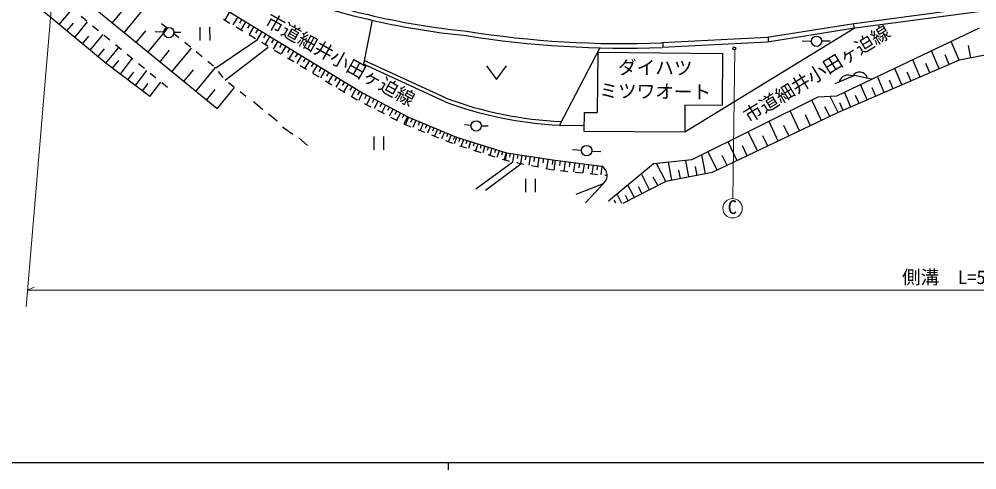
# Model space of a CAD drawing. Units: millimetres, scale not verified. Extents: x 40000 to 680000, y 20000 to 380000.
# Drawn here: x 110406 to 238943, y 204000 to 264522 of the extents above; entities that cross this region are included whole.
import ezdxf
from ezdxf.enums import TextEntityAlignment as Align

# ---------------------------------------------------------------- set-up
doc = ezdxf.new("R2010")
doc.units = ezdxf.units.MM
doc.header["$LTSCALE"] = 1000
for name, color, linetype, lineweight in [('M-BGD', 7, 'Continuous', 25), ('M-STR-HTXT', 7, 'Continuous', 13), ('M-TTL-BAND', 7, 'Continuous', 25)]:
    doc.layers.add(name, color=color, linetype=linetype, lineweight=lineweight)
doc.styles.add('ＭＳ ゴシック', font='')
doc.styles.get('ＭＳ ゴシック').set_extended_font_data('MS Gothic')

msp = doc.modelspace()

# ---------------------------------------------------------------- linework, layer by layer
at = {"layer": 'M-BGD'}
for p, q in [((270714, 270324), (222158, 263856)), ((270793, 269730), (222237, 263261)), ((115785, 263801), (117503, 265875)), ((119498, 264233), (118726, 264869)), ((122906, 263976), (124208, 265568)), ((124500, 262673), (127107, 265861)), ((138658, 265513), (137994, 264422)), ((139748, 264848), (139086, 263762)), ((116825, 262939), (117686, 263978)), ((117866, 262078), (119589, 264158)), ((121042, 262962), (120270, 263598)), ((130297, 263266), (129521, 263897)), ((137842, 264514), (138698, 263997)), ((140291, 264517), (139961, 263975)), ((140834, 264186), (140175, 263105)), ((141375, 263857), (141046, 263317)), ((141916, 263527), (141259, 262449)), ((157797, 264378), (156606, 258462)), ((222158, 263856), (210798, 262041)), ((222356, 263882), (222471, 263292)), ((118906, 261216), (119769, 262258)), ((119946, 260355), (121674, 262442)), ((122586, 261691), (121814, 262327)), ((126098, 261366), (127403, 262962)), ((127696, 260060), (130309, 263256)), ((129797, 262790), (128670, 262830)), ((131848, 262004), (131072, 262635)), ((131193, 262761), (132111, 262781)), ((134663, 263443), (134673, 261643)), ((136023, 261650), (136013, 263450)), ((139553, 263480), (140409, 262963)), ((141265, 262446), (142121, 261928)), ((142455, 263199), (142127, 262661)), ((142994, 262870), (142339, 261797)), ((143531, 262543), (143204, 262007)), ((144067, 262216), (143416, 261146)), ((199735, 249368), (222471, 263292)), ((222253, 263263), (210860, 261444)), ((239271, 263306), (220112, 254202)), ((124130, 260420), (123358, 261056)), ((133400, 260742), (132624, 261373)), ((136785, 257988), (142386, 261795)), ((142977, 261411), (143833, 260894)), ((144602, 261890), (144277, 261356)), ((145137, 261564), (144488, 260498)), ((145670, 261239), (145346, 260708)), ((210798, 262041), (196677, 261331)), ((210860, 261444), (196707, 260732)), ((196786, 261337), (196794, 260736)), ((210932, 262063), (210955, 261459)), ((216721, 261513), (215494, 261553)), ((218118, 261592), (219242, 261632)), ((236560, 258994), (235476, 261503)), ((238150, 259301), (237827, 260973)), ((120990, 259491), (121855, 260536)), ((122033, 258627), (123766, 260720)), ((125674, 259149), (124902, 259784)), ((129298, 258750), (130607, 260350)), ((130900, 257440), (133520, 260644)), ((134951, 259480), (134175, 260111)), ((138047, 256332), (143846, 260769)), ((144689, 260377), (145545, 259860)), ((146203, 260915), (145556, 259853)), ((146734, 260591), (146411, 260061)), ((147265, 260268), (146620, 259210)), ((147793, 259946), (147472, 259418)), ((188342, 260674), (182916, 250297)), ((188082, 260079), (188006, 251978)), ((188083, 260079), (204826, 259923)), ((204826, 259923), (204762, 252991)), ((233907, 257848), (232864, 260261)), ((235233, 258421), (234671, 259723)), ((122956, 257923), (123764, 258990)), ((124002, 257132), (125584, 259223)), ((127218, 257878), (126446, 258513)), ((136503, 258218), (135727, 258849)), ((146401, 259343), (147256, 258826)), ((148322, 259623), (147680, 258570)), ((148849, 259302), (148529, 258776)), ((149376, 258981), (148736, 257931)), ((149901, 258661), (149582, 258137)), ((167493, 253452), (156606, 258462)), ((167702, 253906), (156708, 258965)), ((231351, 256744), (230348, 259066)), ((232629, 257296), (232087, 258550)), ((125006, 256372), (125782, 257397)), ((126010, 255612), (127530, 257621)), ((128762, 256607), (127990, 257242)), ((132506, 256127), (133818, 257731)), ((134113, 254814), (136739, 258026)), ((137777, 256687), (137171, 257483)), ((148112, 258308), (148968, 257791)), ((150426, 258341), (149788, 257296)), ((149824, 257274), (150680, 256757)), ((150949, 258023), (150631, 257501)), ((151472, 257704), (150837, 256662)), ((151992, 257387), (151676, 256867)), ((173117, 258233), (174477, 256440)), ((174477, 256440), (175817, 258247)), ((228890, 255680), (227925, 257914)), ((230121, 256212), (229599, 257420)), ((126975, 254882), (127720, 255867)), ((127940, 254152), (129400, 256082)), ((130306, 255336), (129534, 255971)), ((139267, 255370), (138482, 255989)), ((151536, 256240), (152392, 255723)), ((152513, 257069), (151881, 256031)), ((153032, 256753), (152717, 256235)), ((153551, 256437), (152921, 255403)), ((154068, 256122), (153754, 255606)), ((154585, 255807), (153958, 254777)), ((222538, 256963), (219895, 255819)), ((224825, 256450), (222538, 256963)), ((226520, 254656), (225592, 256805)), ((227705, 255168), (227203, 256331)), ((135543, 253645), (136721, 255086)), ((136973, 252476), (139311, 255336)), ((140838, 254133), (140053, 254751)), ((153248, 255206), (154104, 254688)), ((155100, 255493), (154787, 254979)), ((155615, 255179), (154990, 254153)), ((156129, 254866), (155816, 254354)), ((156507, 254635), (155951, 253590)), ((222039, 252720), (221180, 254709)), ((224238, 253670), (223344, 255738)), ((225379, 254163), (224895, 255283)), ((141851, 253474), (143114, 252409)), ((154960, 254171), (155758, 253689)), ((155758, 253689), (155818, 253658)), ((157030, 254357), (156754, 253839)), ((157553, 254079), (157006, 253050)), ((158068, 253805), (157796, 253295)), ((158582, 253532), (158043, 252519)), ((159089, 253262), (158821, 252760)), ((217587, 254044), (200705, 245622)), ((218077, 250909), (216776, 253639)), ((220112, 254202), (217587, 254044)), ((220309, 251973), (219272, 254149)), ((220981, 252263), (220532, 253302)), ((223138, 253195), (222672, 254274)), ((156708, 253202), (157598, 252747)), ((158488, 252291), (159378, 251835)), ((159595, 252993), (159065, 251996)), ((160094, 252727), (159831, 252233)), ((160592, 252462), (160070, 251481)), ((161083, 252201), (160824, 251714)), ((161574, 251940), (161060, 250974)), ((186238, 251994), (186215, 249494)), ((186238, 251994), (188006, 251978)), ((199769, 253038), (199735, 249368)), ((199769, 253038), (204762, 252991)), ((215157, 249518), (213881, 252195)), ((219193, 251441), (218560, 252768)), ((143863, 251818), (145046, 250871)), ((160268, 251379), (161158, 250924)), ((162057, 251683), (161802, 251204)), ((162539, 251426), (162034, 250475)), ((162661, 251362), (162246, 250367)), ((163158, 251154), (162951, 250658)), ((163656, 250947), (163246, 249964)), ((164147, 250742), (163944, 250255)), ((212299, 248155), (211047, 250781)), ((216617, 250213), (215929, 251658)), ((145756, 250082), (147137, 249096)), ((162048, 250468), (162306, 250336)), ((162306, 250336), (162967, 250075)), ((163897, 249707), (164827, 249339)), ((164638, 250537), (164236, 249573)), ((165120, 250336), (164921, 249858)), ((165602, 250135), (165207, 249189)), ((166075, 249937), (165879, 249469)), ((166547, 249740), (166160, 248812)), ((167011, 249547), (166820, 249087)), ((171046, 250252), (170173, 250331)), ((172442, 250214), (173368, 250193)), ((182916, 250297), (186222, 250223)), ((186215, 249494), (199735, 249368)), ((209499, 246821), (208271, 249397)), ((213728, 248836), (213054, 250251)), ((147926, 248583), (149109, 247558)), ((158014, 248770), (158024, 246970)), ((159374, 246977), (159364, 248777)), ((165757, 248972), (166687, 248604)), ((167475, 249353), (167096, 248442)), ((167617, 248236), (168547, 247869)), ((167937, 249161), (167749, 248710)), ((168398, 248968), (168026, 248075)), ((168860, 248775), (168675, 248333)), ((169090, 248679), (168806, 247766)), ((169568, 248530), (169422, 248063)), ((170045, 248382), (169753, 247447)), ((170522, 248233), (170376, 247765)), ((171000, 248084), (170708, 247148)), ((210899, 247488), (210239, 248873)), ((169487, 247530), (170441, 247232)), ((171477, 247935), (171331, 247467)), ((171396, 246933), (172350, 246635)), ((171954, 247786), (171662, 246850)), ((172432, 247638), (172286, 247169)), ((172909, 247489), (172617, 246552)), ((173386, 247340), (173240, 246871)), ((173864, 247191), (173571, 246253)), ((174341, 247042), (174195, 246573)), ((174818, 246893), (174526, 245955)), ((185874, 246899), (184668, 246978)), ((187270, 246801), (188455, 246742)), ((206758, 245514), (205553, 248041)), ((208128, 246167), (207482, 247524)), ((173305, 246337), (174259, 246038)), ((175296, 246745), (175149, 246275)), ((175214, 245740), (176033, 245484)), ((175773, 246596), (175480, 245657)), ((175796, 246589), (175648, 245605)), ((176290, 246514), (176211, 245989)), ((176785, 246440), (176623, 245367)), ((177321, 246359), (177238, 245810)), ((177858, 246278), (177688, 245155)), ((178419, 246194), (178333, 245619)), ((178981, 246109), (178804, 244934)), ((179568, 246021), (179478, 245419)), ((180156, 245932), (179971, 244702)), ((180771, 245839), (180676, 245210)), ((181386, 245747), (181193, 244459)), ((182030, 245650), (181931, 244991)), ((182344, 245603), (182167, 244265)), ((183012, 245514), (182925, 244855)), ((200705, 245622), (195538, 245110)), ((200297, 243332), (199878, 245540)), ((202531, 243756), (202050, 246293)), ((204073, 244234), (202892, 246713)), ((205415, 244874), (204782, 246202)), ((171713, 241757), (176644, 245366)), ((172976, 241579), (177748, 245110)), ((176033, 245484), (176172, 245457)), ((177153, 245262), (178133, 245067)), ((179114, 244872), (180095, 244677)), ((181076, 244482), (182057, 244287)), ((183681, 245426), (183510, 244130)), ((184329, 245340), (184245, 244703)), ((184977, 245255), (184811, 244000)), ((185604, 245172), (185523, 244555)), ((186232, 245089), (186071, 243875)), ((186839, 245009), (186760, 244412)), ((187446, 244929), (187290, 243754)), ((188033, 244851), (187957, 244273)), ((188620, 244767), (188470, 243637)), ((195538, 245110), (189523, 240080)), ((197195, 242743), (195942, 245150)), ((198023, 242900), (197566, 245311)), ((199160, 243116), (198946, 244243)), ((201414, 243544), (201188, 244737)), ((178368, 243090), (178377, 241290)), ((179727, 241297), (179718, 243097)), ((183050, 244176), (184045, 244077)), ((185040, 243978), (186035, 243879)), ((187030, 243780), (188025, 243681)), ((189021, 243582), (189325, 243552)), ((195026, 241614), (193913, 243751)), ((196110, 242178), (195522, 243307)), ((185144, 241027), (188852, 242447)), ((188852, 242447), (186406, 239844)), ((192983, 240551), (192104, 242239)), ((194004, 241082), (193526, 242002)), ((191316, 239759), (190665, 241010)), ((192165, 240125), (191782, 240862)), ((190471, 239856), (190288, 240208))]:
    msp.add_line(p, q, dxfattribs=at)
for points in [[(136973, 252476), (101946, 281113), (90349, 284741)], [(127940, 254152), (122102, 258570), (102380, 274900), (98751, 276557), (88732, 279554), (85261, 278766), (77766, 270088)], [(126214, 273095), (156507, 254635), (162661, 251362), (169090, 248679), (175796, 246589), (182344, 245603), (188615, 244774)], [(247999, 261203), (236560, 258994), (220309, 251973), (203427, 243926), (197195, 242743), (191436, 239745)]]:
    msp.add_lwpolyline(points, dxfattribs=at)
for centre, radius in [((130494, 262722), 700), ((217420, 261548), 700), ((206375, 260582), 200), ((171743, 250188), 700), ((186574, 246875), 700)]:
    msp.add_circle(centre, radius, dxfattribs=at)
for centre, radius, start, end in [((180691, 364698), 102299, 249.2057, 264.27467), ((180691, 364698), 102899, 249.2057, 264.27467), ((191600, 395237), 134602, 260.93415, 272.17108), ((180691, 364698), 102899, 264.26492, 264.27467), ((191600, 395237), 134002, 260.93415, 272.17108), ((223214, 256394), 1032, 10.59023, 153.37996), ((221672, 255771), 1250, 60.27459, 166.53479), ((185293, 301183), 50942, 249.54811, 267.32524), ((185293, 301183), 50442, 249.54811, 267.58952), ((187871, 243523), 1456, 312.36354, 59.24992)]:
    msp.add_arc(centre, radius, start, end, dxfattribs=at)
at = {"layer": 'M-STR-HTXT'}
for p, q in [((115779, 278285), (111361, 225903)), ((206462, 260401), (206195, 240458)), ((111547, 228111), (112426, 228545)), ((111547, 228111), (327374, 228111))]:
    msp.add_line(p, q, dxfattribs=at)
msp.add_circle((206160, 239120), 1300, dxfattribs=at)
at = {"layer": 'M-TTL-BAND'}
for p, q in [((40000, 205000), (579000, 205000)), ((168000, 205000), (168000, 204000))]:
    msp.add_line(p, q, dxfattribs=at)

# ---------------------------------------------------------------- texts
at = {"layer": 'M-BGD', "style": 'ＭＳ ゴシック'}
for s, rotation, p in [('市道細井小田ヶ迫線', 330.709, (152778, 257778)), ('市道細井小田ヶ迫線', 31.465, (218217, 255938)), ('ダイハツ', 359.29, (195758, 256552)), ('ミツワオート', 359.29, (195758, 253357))]:
    msp.add_text(s, height=1833, rotation=rotation, dxfattribs=at).set_placement(p, align=Align.BOTTOM_CENTER)
at = {"layer": 'M-STR-HTXT', "style": 'ＭＳ ゴシック'}
msp.add_text('C', height=1833, dxfattribs=at).set_placement((205501, 237820), align=Align.BOTTOM_LEFT)
msp.add_text('側溝\u3000L=55.0', height=1833, rotation=359.912, dxfattribs=at).set_placement((236382, 228400), align=Align.BOTTOM_CENTER)

doc.saveas('drawing.dxf')
